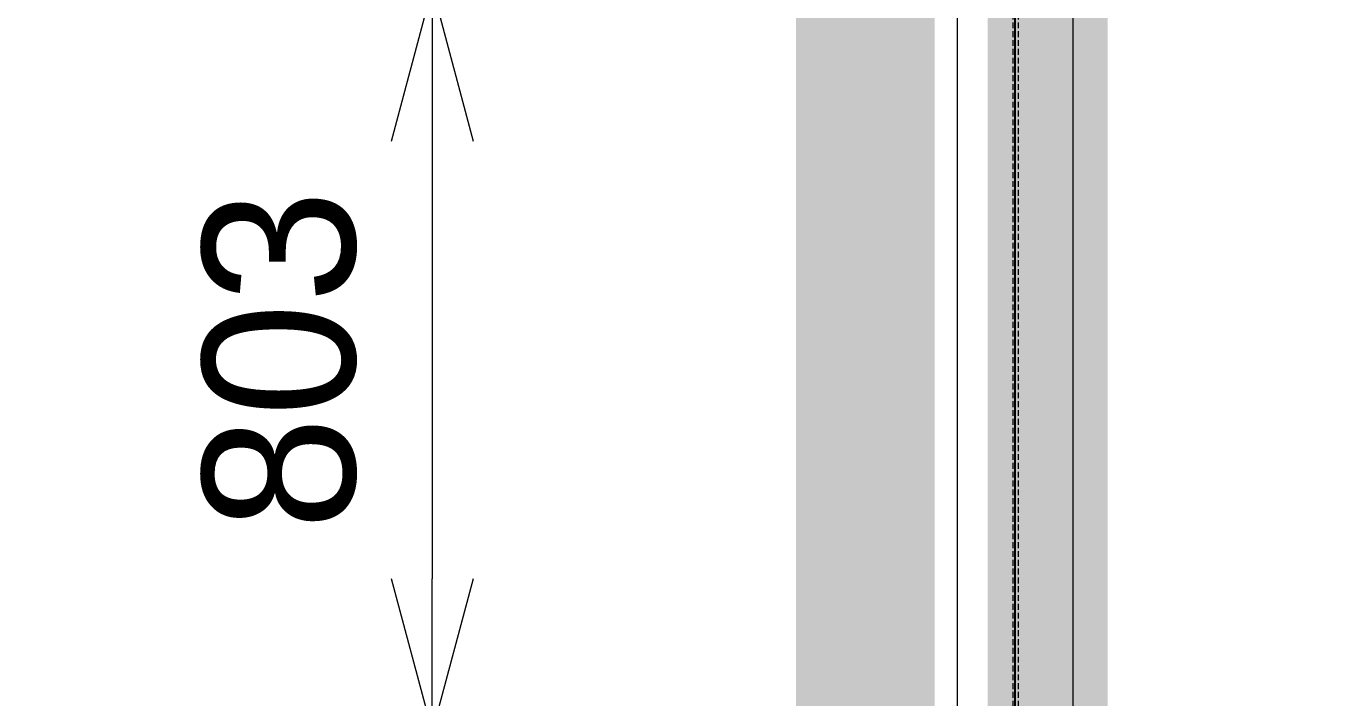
# Model space of a CAD drawing. Header units: inches. Extents: x 702888 to 852715, y 9845 to 271320.
# Drawn here: x 757704 to 759112, y 88162 to 88889 of the extents above; entities that cross this region are included whole.
import ezdxf

# ---------------------------------------------------------------- set-up
doc = ezdxf.new("R2010")
doc.units = ezdxf.units.IN
doc.header["$MEASUREMENT"] = 0
doc.header["$PDMODE"] = 34
doc.linetypes.add('CENTER2', pattern=[1.125, 0.75, -0.125, 0.125, -0.125])
doc.linetypes.add('HIDDEN', pattern=[9.525, 6.35, -3.175])
doc.layers.get('0').update_dxf_attribs({"lineweight": 5})
doc.layers.get('Defpoints').update_dxf_attribs({"lineweight": 5})
for name, color, linetype, lineweight in [('AIR PIPE', 120, 'Continuous', 5), ('Beam 200', 6, 'Continuous', 0), ('CABLE TRAY', 30, 'Continuous', 5), ('chain con', 52, 'Continuous', 5)]:
    doc.layers.add(name, color=color, linetype=linetype, lineweight=lineweight)
doc.layers.add('PF2-6 m', color=200, linetype='Continuous')
doc.dimstyles.new('D1', dxfattribs={"dimscale": 66, "dimtxt": 2.5, "dimasz": 2.5, "dimexe": 1, "dimexo": 1, "dimgap": 1.25, "dimtad": 1, "dimdec": 0, "dimdsep": 46, "dimtxsty": 'Standard', "dimblk": 'OPEN30', "dimcen": 2.5, "dimclrd": 150, "dimclre": 150, "dimclrt": 140, "dimadec": 0, "dimazin": 0, "dimtfac": 1, "dimtdec": 0, "dimtmove": 0, "dimatfit": 3, "dimfxl": 1, "dimtfill": 1, "dimlwd": 13, "dimlwe": 13, "dimarcsym": 0})

# ---------------------------------------------------------------- blocks, each defined once
blk = doc.blocks.new('45YYY')
at = {"linetype": 'CENTER2', "ltscale": 80}
blk.add_line((748774.3, 86997.4), (748774.3, 91351.1), dxfattribs=at)
for p, q in [((748711.8, 87073.7), (748711.8, 91296.1)), ((748836.8, 87073.7), (748836.8, 91296.1))]:
    blk.add_line(p, q)
at = {"linetype": 'HIDDEN'}
for p, q in [((748771.5, 91296.1), (748771.5, 87073.7)), ((748777.2, 91296.1), (748777.2, 87073.7))]:
    blk.add_line(p, q, dxfattribs=at)
blk = doc.blocks.new('_Open30')
at = {"color": 0, "linetype": 'ByBlock', "lineweight": -2}
for p, q in [((-1, 0.2679), (0, 0)), ((0, 0), (-1, -0.2679)), ((0, 0), (-1, 0))]:
    blk.add_line(p, q, dxfattribs=at)
blk = doc.blocks.new('*D539')
at = {"color": 150, "lineweight": 13, "transparency": 16777216}
for p, q in [((758588.7, 88929.6), (758077.9, 88929.6)), ((758143.9, 88764.6), (758143.9, 88291.4)), ((758708.5, 88126.4), (758077.9, 88126.4))]:
    blk.add_line(p, q, dxfattribs=at)
at = {"layer": 'Defpoints', "color": 0, "transparency": 16777216}
for p in [(758654.7, 88929.6), (758143.9, 88126.4), (758774.5, 88126.4)]:
    blk.add_point(p, dxfattribs=at)
at = {"color": 150, "lineweight": 13, "transparency": 16777216, "xscale": 165, "yscale": 165, "zscale": 165}
for p, rotation in [((758143.9, 88929.6), 90), ((758143.9, 88126.4), 270)]:
    blk.add_blockref('_Open30', p, dxfattribs=dict(at, rotation=rotation))
at = {"color": 140, "transparency": 16777216, "insert": (757978.9, 88528), "char_height": 165, "attachment_point": 5, "rotation": 90, "bg_fill": 3, "box_fill_scale": 1.25, "bg_fill_color": 256, "bg_fill_true_color": 13158600, "bg_fill_transparency": 0}
blk.add_mtext('803', dxfattribs=at)

msp = doc.modelspace()

# ---------------------------------------------------------------- linework, layer by layer
at = {"layer": 'AIR PIPE', "const_width": 75}
msp.add_lwpolyline([(751044.526, 82560.876), (751044.526, 78656.595), (740828.621, 78656.595), (740825.786, 91271.685), (748836.806, 91283.626), (758837.206, 91283.626), (758837.206, 87061.186), (777238.484, 87061.186), (777238.484, 91283.631), (809419.463, 91283.631), (809419.463, 86072.513)], dxfattribs=at)
at = {"layer": 'CABLE TRAY', "const_width": 150}
msp.add_lwpolyline([(740888.271, 78756.412), (740888.271, 91183.631), (758612.206, 91183.631), (758612.206, 87161.186), (767113.084, 87147.598), (767113.084, 91196.126), (777013.484, 91184.501), (809194.463, 91184.501), (809194.463, 86172.513)], dxfattribs=at)
at = {"layer": 'chain con', "color": 51, "true_color": 0xf7f281}
msp.add_lwpolyline([(741982.824, 91346.126, 60, 60, 0), (757774.714, 91346.126, 60, 60, -0.41425631), (758774.706, 90346.126, 60, 60, 0), (758774.706, 88123.697, 60, 60, 0.44651642), (759886.222, 87109.725, 60, 60, 0.23598343), (760686.029, 87509.469, 60, 60, 0), (762144.233, 89433.918, 60, 60, 0.60912968), (761328.977, 91013.019, 60, 60, 0), (758606.906, 91013.019, 60, 60, 0.41709327), (757606.905, 90013.019, 60, 60, 0), (757606.905, 89021.862, 60, 60, -0.99904323), (755606.774, 89012.562, 60, 60, 0), (755606.905, 89919.431, 60, 60, 1.01158591), (753606.964, 89919.543, 60, 60, 0)], format="xyseb", dxfattribs=at)
at = {"layer": 'PF2-6 m', "ltscale": 20}
msp.add_line((758774.5, 88126.448), (758774.706, 90346.126), dxfattribs=at)

# ---------------------------------------------------------------- block references
at = {"layer": 'Beam 200'}
msp.add_blockref('45YYY', (10000.4, -12.5), dxfattribs=at)

# ---------------------------------------------------------------- next in the draw order: dimensions: what is measured, and where the dimension line sits
dim = msp.add_linear_dim(base=(758143.883, 88126.448), p1=(758654.706, 88929.635), p2=(758774.5, 88126.448), angle=90, dimstyle='D1')
dim.commit()
dim.dimension.update_dxf_attribs({"geometry": '*D539', "text_midpoint": (757978.883, 88528.042)})

doc.saveas('drawing.dxf')
